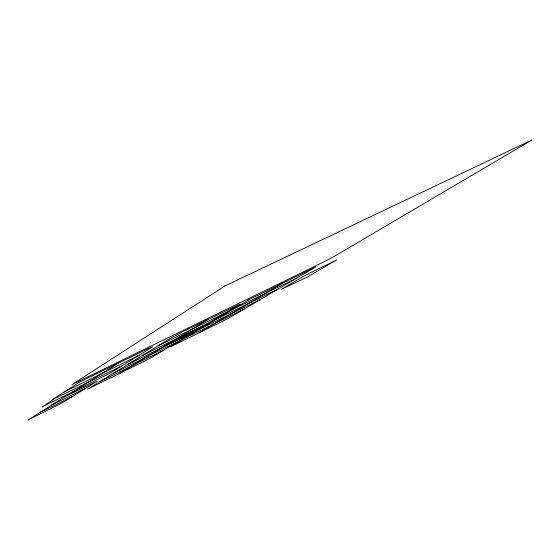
<?xml version="1.0" encoding="UTF-8"?>
<svg xmlns="http://www.w3.org/2000/svg" width="560" height="560" viewBox="0 0 560 560"><rect width="100%" height="100%" fill="white"/><g stroke="black" fill="none" stroke-linecap="round" stroke-linejoin="round"><path stroke-width="0.84" d="M54.208 399.014L42.035 407.008L109.795 373.387L152.691 346.836L148.141 348.579L80.472 381.57L51.737 399.98L122.024 365.82M72.828 391.909L118.685 362.943M51.653 405.034L64.421 396.907L97.167 381.206L62.125 402.899L28 420.035L51.653 405.034L85.981 388.136M100.128 381.458L170.8 338.009L182.462 331.849L240.093 304.031L149.618 358.617L87.64 389.137L100.128 381.458L163.338 350.336M119.154 373.618L208.6 319.109M175.539 339.5L164.794 346.045L187.775 334.775L198.856 328.083L175.224 339.696M170.968 343.014L178.038 338.723L171.808 341.775M182.938 336.189L187.796 333.242M177.625 340.011L182.336 337.155M188.09 333.669L192.983 330.701M182.686 337.526L187.425 334.656M193.221 331.149L198.149 328.174M185.675 335.804L196.343 329.343M187.719 335.055L192.493 332.171M203.287 325.661L198.331 328.65L172.284 341.488M192.738 332.591L197.54 329.7L177.219 339.661L172.536 342.503L192.738 332.591L127.554 364.588M199.08 332.787L284.249 282.233M145.362 357.539L178.122 341.418M113.435 373.275L144.97 357.777M185.43 337.883L244.293 309.001M40.033 412.426L72.695 396.354M64.456 391.776L139.132 355.229M158.074 345.835L225.099 313.075M142.289 355.53L208.411 323.148M216.65 319.095L278.474 288.855M200.746 328.664L260.372 299.523M233.457 308.987L296.66 278.138M224.833 286.034L71.911 384.601L322.791 262.43L334.32 256.354L532 139.965L224.833 286.034M248.479 299.943L170.835 346.661L228.312 318.416L315.861 266.819L248.479 299.943M305.613 275.135L281.533 289.247L307.16 277.109L336.553 260.001L305.613 275.135"/></g></svg>
